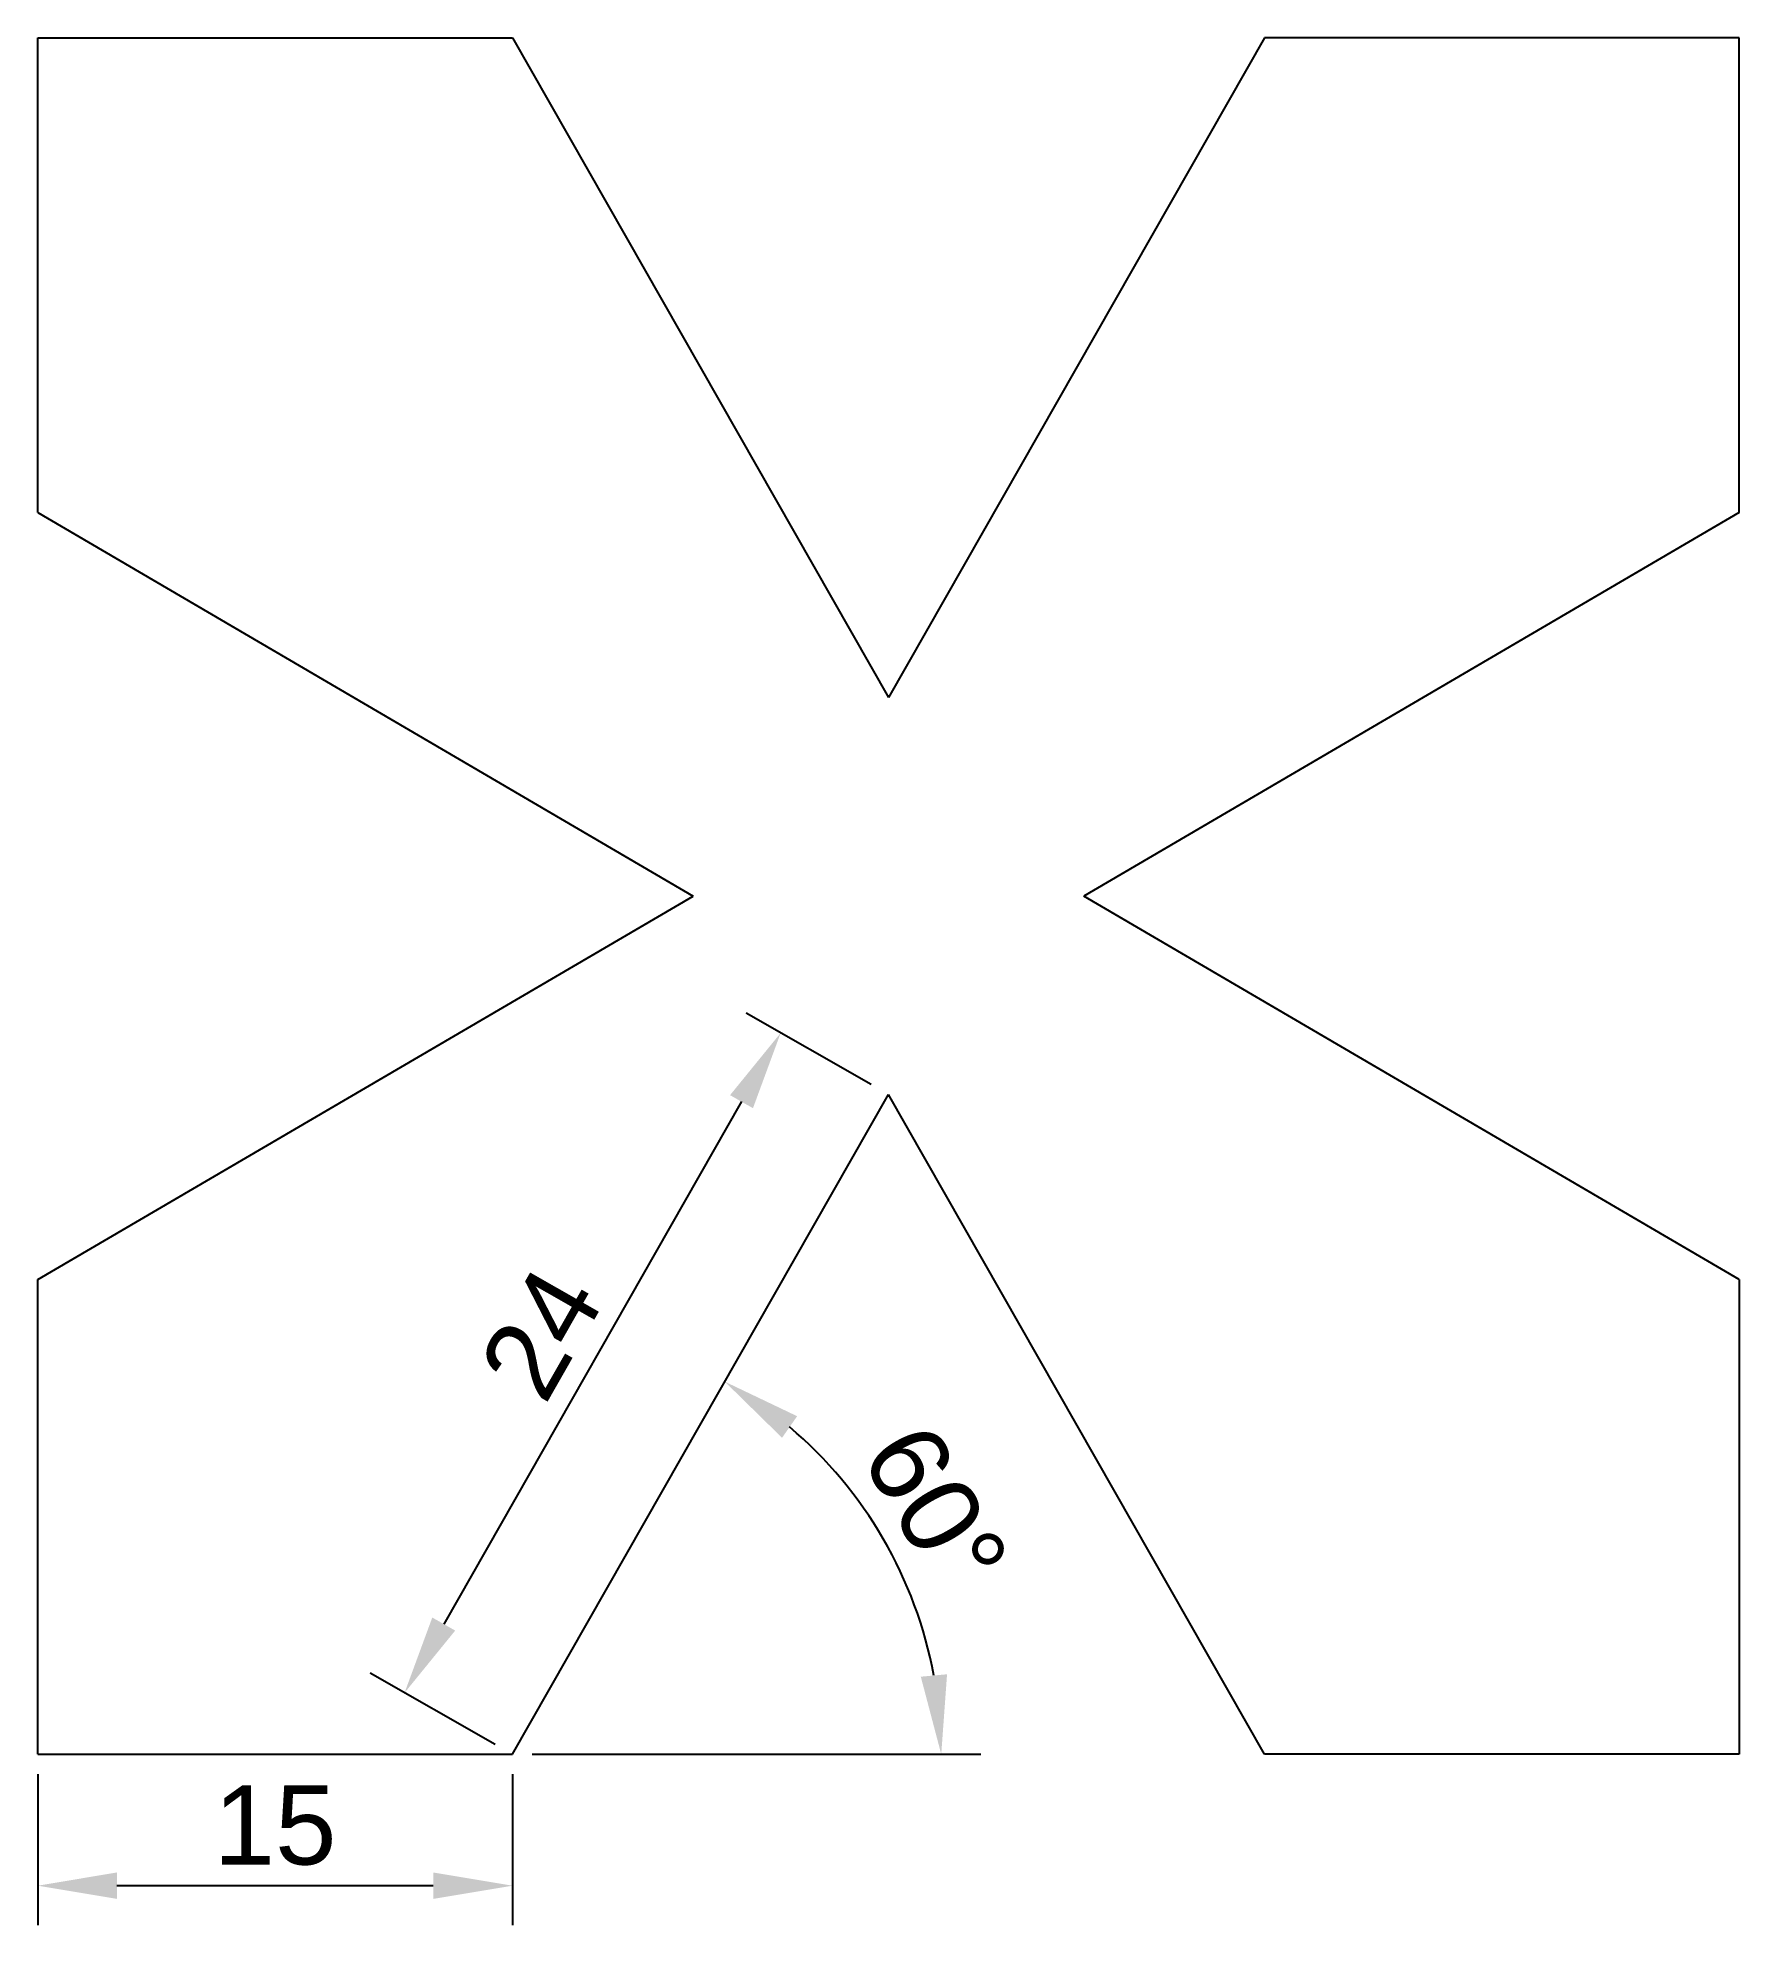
# Model space of a CAD drawing. Header units: millimetres. Extents: x 500 to 553.8, y 494.6 to 554.2.
import ezdxf

# ---------------------------------------------------------------- set-up
doc = ezdxf.new("R2010")
doc.units = ezdxf.units.MM
doc.styles.get("Standard").update_dxf_attribs({"font": 'arial.ttf'})
doc.dimstyles.new('ISO-25', dxfattribs={"dimtxt": 2.5, "dimasz": 2.5, "dimexe": 1.25, "dimexo": 0.625, "dimtad": 1, "dimtxsty": 'Standard', "dimcen": 2.5, "dimadec": 0, "dimazin": 0, "dimtfac": 1, "dimtmove": 0, "dimatfit": 3, "dimfxl": 1, "dimarcsym": 0})

# ---------------------------------------------------------------- blocks, each defined once
blk = doc.blocks.new('*D2')
at = {"color": 0, "lineweight": -2, "transparency": 16777216}
for p, q in [((526.344, 521.159), (522.394, 523.411)), ((522.242, 520.62), (512.831, 504.114)), ((514.457, 500.31), (510.507, 502.562))]:
    blk.add_line(p, q, dxfattribs=at)
at = {"color": 0, "transparency": 16777216}
for points in [[(521.88, 520.826), (522.604, 520.414), (523.48, 522.792)], [(512.469, 504.321), (513.193, 503.908), (511.593, 501.943)]]:
    blk.add_solid(points, dxfattribs=at)
at = {"layer": 'Defpoints', "color": 0, "transparency": 16777216}
for p in [(526.887, 520.849), (511.593, 501.943), (515, 500)]:
    blk.add_point(p, dxfattribs=at)
at = {"color": 0, "transparency": 16777216, "insert": (515.903, 513.298), "char_height": 2.5, "attachment_point": 5, "rotation": 60.31021}
blk.add_mtext('24', dxfattribs=at)
blk = doc.blocks.new('*D3')
at = {"color": 0, "lineweight": -2, "transparency": 16777216}
blk.add_line((515.625, 500), (529.804, 500), dxfattribs=at)
blk.add_arc((515, 500), 13.554, 10.58344, 49.72677, dxfattribs=at)
at = {"color": 0, "transparency": 16777216}
for points in [[(523.523, 510), (524, 510.682), (521.713, 511.774)], [(528.738, 502.528), (527.908, 502.451), (528.554, 500)]]:
    blk.add_solid(points, dxfattribs=at)
at = {"layer": 'Defpoints', "color": 0, "transparency": 16777216}
for p in [(526.887, 520.849), (527.728, 504.659), (500, 500), (515, 500), (515, 500)]:
    blk.add_point(p, dxfattribs=at)
at = {"color": 0, "transparency": 16777216, "insert": (528.363, 507.764), "char_height": 2.5, "attachment_point": 5, "rotation": 300.15511}
blk.add_mtext('60°', dxfattribs=at)
blk = doc.blocks.new('*D4')
at = {"color": 0, "lineweight": -2, "transparency": 16777216}
for p, q in [((500, 499.375), (500, 494.598)), ((515, 499.375), (515, 494.598)), ((512.5, 495.848), (502.5, 495.848))]:
    blk.add_line(p, q, dxfattribs=at)
at = {"color": 0, "transparency": 16777216}
for points in [[(502.5, 496.265), (502.5, 495.431), (500, 495.848)], [(512.5, 496.265), (512.5, 495.431), (515, 495.848)]]:
    blk.add_solid(points, dxfattribs=at)
at = {"layer": 'Defpoints', "color": 0, "transparency": 16777216}
for p in [(500, 500), (515, 500), (500, 495.848)]:
    blk.add_point(p, dxfattribs=at)
at = {"color": 0, "transparency": 16777216, "insert": (507.5, 497.749), "char_height": 2.5, "attachment_point": 5}
blk.add_mtext('15', dxfattribs=at)

msp = doc.modelspace()

# ---------------------------------------------------------------- linework, layer by layer
for p, q in [((500, 539.235), (500, 554.235)), ((500, 554.235), (515, 554.235)), ((515, 554.235), (526.887, 533.386)), ((538.775, 554.235), (526.887, 533.386)), ((553.775, 554.235), (538.775, 554.235)), ((553.775, 539.235), (553.775, 554.235)), ((500, 539.235), (520.716, 527.118)), ((553.775, 539.235), (533.058, 527.118)), ((500, 515), (520.716, 527.118)), ((553.775, 515), (533.058, 527.118)), ((515, 500), (526.887, 520.849)), ((538.775, 500), (526.887, 520.849)), ((500, 500), (500, 515)), ((553.775, 515), (553.775, 500)), ((500, 500), (515, 500)), ((553.775, 500), (538.775, 500))]:
    msp.add_line(p, q)

# ---------------------------------------------------------------- dimensions: what is measured, and where the dimension line sits
dim = msp.add_aligned_dim(p1=(526.887, 520.849), p2=(515, 500), distance=-3.922, dimstyle='ISO-25')
dim.commit()
dim.dimension.update_dxf_attribs({"geometry": '*D2', "text_midpoint": (515.903, 513.298)})
dim = msp.add_angular_dim_2l(base=(527.728, 504.659), line1=((500, 500), (515, 500)), line2=((515, 500), (526.887, 520.849)), dimstyle='ISO-25')
dim.commit()
dim.dimension.update_dxf_attribs({"geometry": '*D3', "text_midpoint": (528.363, 507.764)})
dim = msp.add_linear_dim(base=(500, 495.848), p1=(515, 500), p2=(500, 500), dimstyle='ISO-25')
dim.commit()
dim.dimension.update_dxf_attribs({"geometry": '*D4', "text_midpoint": (507.5, 497.749)})

doc.saveas('drawing.dxf')
